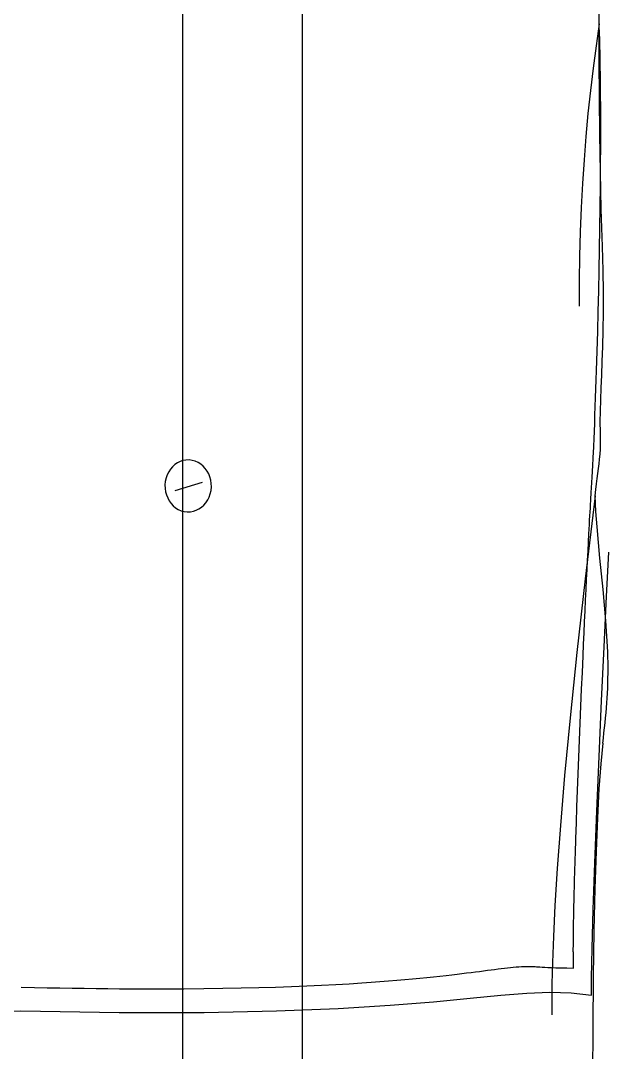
# Model space of a CAD drawing. Extents: x 11992 to 29481, y -6727 to 6811.
# Drawn here: x 21492.9 to 21739.3, y 1001.8 to 1434.5 of the extents above; entities that cross this region are included whole.
import ezdxf

# ---------------------------------------------------------------- set-up
doc = ezdxf.new("R2010")
doc.units = 0
doc.header["$MEASUREMENT"] = 0
doc.layers.get('0').update_dxf_attribs({"color": 8, "linetype": 'CONTINUOUS'})

msp = doc.modelspace()

# ---------------------------------------------------------------- linework, layer by layer
for p, q in [((21560.78, 1822.06, -2368.6), (21560.78, 902.07, -2368.6)), ((21560.78, 1822.06, -1988.6), (21560.78, 902.07, -1988.6)), ((21610.91, 1822.02, -2368.6), (21610.91, 902.03, -2368.6)), ((21610.91, 1822.02, -1988.6), (21610.91, 902.03, -1988.6)), ((21735.49, 1433.29, -2368.6), (21735.6, 1448.85, -2368.6)), ((21735.49, 1433.29, -1988.6), (21735.6, 1448.85, -1988.6)), ((21735.49, 1433.15, -2368.6), (21734.14, 1423.92, -2368.6)), ((21735.49, 1433.15, -1988.6), (21734.14, 1423.92, -1988.6)), ((21735.52, 1431.96, -1639.39), (21735.42, 1434.53, -1639.45)), ((21735.47, 1417.72, -2368.6), (21735.49, 1433.29, -2368.6)), ((21735.47, 1417.72, -1988.6), (21735.49, 1433.29, -1988.6)), ((21735.61, 1429.31, -1639.34), (21735.52, 1431.96, -1639.39)), ((21735.69, 1426.58, -1639.29), (21735.61, 1429.31, -1639.34)), ((21734.14, 1423.92, -2368.6), (21732.9, 1414.57, -2368.6)), ((21734.14, 1423.92, -1988.6), (21732.9, 1414.57, -1988.6)), ((21735.76, 1423.77, -1639.25), (21735.69, 1426.58, -1639.29)), ((21735.83, 1420.89, -1639.21), (21735.76, 1423.77, -1639.25)), ((21735.89, 1417.94, -1639.18), (21735.83, 1420.89, -1639.21)), ((21735.54, 1402.15, -2368.6), (21735.47, 1417.72, -2368.6)), ((21735.54, 1402.15, -1988.6), (21735.47, 1417.72, -1988.6)), ((21735.94, 1414.92, -1639.15), (21735.89, 1417.94, -1639.18)), ((21735.98, 1411.84, -1639.12), (21735.94, 1414.92, -1639.15)), ((21732.9, 1414.57, -2368.6), (21731.78, 1405.11, -2368.6)), ((21732.9, 1414.57, -1988.6), (21731.78, 1405.11, -1988.6)), ((21736.02, 1408.69, -1639.1), (21735.98, 1411.84, -1639.12)), ((21736.06, 1405.49, -1639.08), (21736.02, 1408.69, -1639.1)), ((21731.78, 1405.11, -2368.6), (21730.78, 1395.53, -2368.6)), ((21731.78, 1405.11, -1988.6), (21730.78, 1395.53, -1988.6)), ((21735.71, 1386.56, -2368.6), (21735.54, 1402.15, -2368.6)), ((21735.71, 1386.56, -1988.6), (21735.54, 1402.15, -1988.6)), ((21736.08, 1402.24, -1639.07), (21736.06, 1405.49, -1639.08)), ((21736.1, 1398.94, -1639.05), (21736.08, 1402.24, -1639.07)), ((21736.12, 1390.78, -1639.04), (21736.1, 1398.94, -1639.05)), ((21730.78, 1395.53, -2368.6), (21729.9, 1385.84, -2368.6)), ((21730.78, 1395.53, -1988.6), (21729.9, 1385.84, -1988.6)), ((21736.11, 1382.4, -1639.05), (21736.12, 1390.78, -1639.04)), ((21729.9, 1385.84, -2368.6), (21729.13, 1376.03, -2368.6)), ((21729.9, 1385.84, -1988.6), (21729.13, 1376.03, -1988.6)), ((21735.97, 1370.98, -2368.6), (21735.71, 1386.56, -2368.6)), ((21735.97, 1370.98, -1988.6), (21735.71, 1386.56, -1988.6)), ((21736.07, 1373.83, -1639.07), (21736.11, 1382.4, -1639.05)), ((21729.13, 1376.03, -2368.6), (21728.49, 1366.11, -2368.6)), ((21729.13, 1376.03, -1988.6), (21728.49, 1366.11, -1988.6)), ((21736, 1365.13, -1639.11), (21736.07, 1373.83, -1639.07)), ((21736.34, 1355.38, -2368.6), (21735.97, 1370.98, -2368.6)), ((21736.34, 1355.38, -1988.6), (21735.97, 1370.98, -1988.6)), ((21728.49, 1366.11, -2368.6), (21727.96, 1356.07, -2368.6)), ((21728.49, 1366.11, -1988.6), (21727.96, 1356.07, -1988.6)), ((21735.9, 1356.33, -1639.17), (21736, 1365.13, -1639.11)), ((21727.96, 1356.07, -2368.6), (21727.54, 1345.92, -2368.6)), ((21727.96, 1356.07, -1988.6), (21727.54, 1345.92, -1988.6)), ((21735.77, 1347.48, -1639.24), (21735.9, 1356.33, -1639.17)), ((21736.82, 1339.78, -2368.6), (21736.34, 1355.38, -2368.6)), ((21736.82, 1339.78, -1988.6), (21736.34, 1355.38, -1988.6)), ((21727.54, 1345.92, -2368.6), (21727.25, 1335.65, -2368.6)), ((21727.54, 1345.92, -1988.6), (21727.25, 1335.65, -1988.6)), ((21735.63, 1338.63, -1639.33), (21735.77, 1347.48, -1639.24)), ((21735.46, 1329.82, -1639.43), (21735.63, 1338.63, -1639.33)), ((21737.1, 1329.7, -2368.6), (21736.82, 1339.78, -2368.6)), ((21737.1, 1329.7, -1988.6), (21736.82, 1339.78, -1988.6)), ((21727.25, 1335.65, -2368.6), (21727.07, 1325.27, -2368.6)), ((21727.25, 1335.65, -1988.6), (21727.07, 1325.27, -1988.6)), ((21735.27, 1321.09, -1639.54), (21735.46, 1329.82, -1639.43)), ((21737.23, 1320.54, -2368.6), (21737.1, 1329.7, -2368.6)), ((21737.23, 1320.54, -1988.6), (21737.1, 1329.7, -1988.6)), ((21727.07, 1325.27, -2368.6), (21727.01, 1314.77, -2368.6)), ((21727.07, 1325.27, -1988.6), (21727.01, 1314.77, -1988.6)), ((21735.06, 1312.49, -1639.65), (21735.27, 1321.09, -1639.54)), ((21737.23, 1312.22, -2368.6), (21737.23, 1320.54, -2368.6)), ((21737.23, 1312.22, -1988.6), (21737.23, 1320.54, -1988.6)), ((21734.84, 1304.07, -1639.78), (21735.06, 1312.49, -1639.65)), ((21737.14, 1304.66, -2368.6), (21737.23, 1312.22, -2368.6)), ((21737.14, 1304.66, -1988.6), (21737.23, 1312.22, -1988.6)), ((21734.61, 1295.86, -1639.91), (21734.84, 1304.07, -1639.78)), ((21736.97, 1297.78, -2368.6), (21737.14, 1304.66, -2368.6)), ((21736.97, 1297.79, -1988.6), (21737.14, 1304.66, -1988.6)), ((21734.49, 1291.77, -1639.99), (21734.61, 1295.86, -1639.91)), ((21736.76, 1291.51, -1988.6), (21736.97, 1297.79, -1988.6)), ((21736.76, 1291.51, -2368.6), (21736.97, 1297.78, -2368.6)), ((21734.36, 1287.76, -1640.06), (21734.49, 1291.77, -1639.99)), ((21736.53, 1285.75, -2368.6), (21736.76, 1291.51, -2368.6)), ((21736.53, 1285.75, -1988.6), (21736.76, 1291.51, -1988.6)), ((21734.24, 1283.83, -1640.13), (21734.36, 1287.76, -1640.06)), ((21736.31, 1280.42, -2368.6), (21736.53, 1285.75, -2368.6)), ((21736.31, 1280.42, -1988.6), (21736.53, 1285.75, -1988.6)), ((21734.11, 1279.98, -1640.21), (21734.24, 1283.83, -1640.13)), ((21733.98, 1276.22, -1640.28), (21734.11, 1279.98, -1640.21)), ((21736.12, 1275.45, -2368.6), (21736.31, 1280.42, -2368.6)), ((21736.12, 1275.45, -1988.6), (21736.31, 1280.42, -1988.6)), ((21733.71, 1269.01, -1640.43), (21733.84, 1272.57, -1640.36)), ((21733.84, 1272.57, -1640.36), (21733.98, 1276.22, -1640.28)), ((21735.99, 1270.75, -2368.6), (21736.12, 1275.45, -2368.6)), ((21735.99, 1270.75, -1988.6), (21736.12, 1275.45, -1988.6)), ((21733.58, 1265.57, -1640.51), (21733.71, 1269.01, -1640.43)), ((21735.95, 1266.25, -2368.6), (21735.99, 1270.75, -2368.6)), ((21735.95, 1266.25, -1988.6), (21735.99, 1270.75, -1988.6)), ((21733.44, 1262.24, -1640.59), (21733.58, 1265.57, -1640.51)), ((21736.03, 1261.86, -2368.6), (21735.95, 1266.25, -2368.6)), ((21736.03, 1261.86, -1988.6), (21735.95, 1266.25, -1988.6)), ((21733.31, 1259.03, -1640.67), (21733.44, 1262.24, -1640.59)), ((21736.07, 1259.28, -2368.6), (21736.03, 1261.86, -2368.6)), ((21736.07, 1259.28, -1988.6), (21736.03, 1261.86, -1988.6)), ((21736.05, 1256.9, -2368.6), (21736.07, 1259.28, -2368.6)), ((21736.05, 1256.9, -1988.6), (21736.07, 1259.28, -1988.6)), ((21733.04, 1253.01, -1640.82), (21733.17, 1255.95, -1640.74)), ((21733.17, 1255.95, -1640.74), (21733.31, 1259.03, -1640.67)), ((21735.96, 1254.68, -2368.6), (21736.05, 1256.9, -2368.6)), ((21735.96, 1254.68, -1988.6), (21736.05, 1256.9, -1988.6)), ((21732.9, 1250.12, -1640.9), (21732.97, 1251.55, -1640.86)), ((21732.97, 1251.55, -1640.86), (21733.04, 1253.01, -1640.82)), ((21735.43, 1248.59, -2368.6), (21735.65, 1250.57, -2368.6)), ((21735.43, 1248.59, -1988.6), (21735.65, 1250.57, -1988.6)), ((21735.65, 1250.57, -2368.6), (21735.83, 1252.58, -2368.6)), ((21735.65, 1250.57, -1988.6), (21735.83, 1252.58, -1988.6)), ((21735.83, 1252.58, -2368.6), (21735.96, 1254.68, -2368.6)), ((21735.83, 1252.58, -1988.6), (21735.96, 1254.68, -1988.6)), ((21555.76, 1246.38, -1743.17), (21555.01, 1245.25, -1743.61)), ((21555.76, 1246.38, -1743.17), (21555.01, 1245.25, -1743.61)), ((21556.63, 1247.39, -1742.67), (21555.76, 1246.38, -1743.17)), ((21556.63, 1247.39, -1742.67), (21555.76, 1246.38, -1743.17)), ((21557.6, 1248.26, -1742.11), (21556.63, 1247.39, -1742.67)), ((21557.6, 1248.26, -1742.11), (21556.63, 1247.39, -1742.67)), ((21558.66, 1248.98, -1741.5), (21557.6, 1248.26, -1742.11)), ((21558.66, 1248.98, -1741.5), (21557.6, 1248.26, -1742.11)), ((21559.8, 1249.55, -1740.84), (21558.66, 1248.98, -1741.5)), ((21559.8, 1249.55, -1740.84), (21558.66, 1248.98, -1741.5)), ((21561, 1249.95, -1740.15), (21559.8, 1249.55, -1740.84)), ((21561, 1249.95, -1740.15), (21559.8, 1249.55, -1740.84)), ((21562.25, 1250.17, -1739.43), (21561, 1249.95, -1740.15)), ((21562.25, 1250.17, -1739.43), (21561, 1249.95, -1740.15)), ((21563.53, 1250.21, -1738.69), (21562.25, 1250.17, -1739.43)), ((21563.53, 1250.21, -1738.69), (21562.25, 1250.17, -1739.43)), ((21564.84, 1250.04, -1737.93), (21563.53, 1250.21, -1738.69)), ((21564.84, 1250.04, -1737.93), (21563.53, 1250.21, -1738.69)), ((21566.12, 1249.7, -1737.19), (21564.84, 1250.04, -1737.93)), ((21566.12, 1249.7, -1737.19), (21564.84, 1250.04, -1737.93)), ((21567.33, 1249.17, -1736.5), (21566.12, 1249.7, -1737.19)), ((21567.33, 1249.17, -1736.5), (21566.12, 1249.7, -1737.19)), ((21568.44, 1248.48, -1735.85), (21567.33, 1249.17, -1736.5)), ((21568.44, 1248.48, -1735.85), (21567.33, 1249.17, -1736.5)), ((21569.45, 1247.65, -1735.27), (21568.44, 1248.48, -1735.85)), ((21569.45, 1247.65, -1735.27), (21568.44, 1248.48, -1735.85)), ((21570.35, 1246.68, -1734.75), (21569.45, 1247.65, -1735.27)), ((21570.35, 1246.68, -1734.75), (21569.45, 1247.65, -1735.27)), ((21571.13, 1245.59, -1734.3), (21570.35, 1246.68, -1734.75)), ((21571.13, 1245.59, -1734.3), (21570.35, 1246.68, -1734.75)), ((21732.63, 1244.81, -1641.06), (21732.7, 1246.08, -1641.02)), ((21732.7, 1246.08, -1641.02), (21732.77, 1247.39, -1640.98)), ((21732.77, 1247.39, -1640.98), (21732.84, 1248.73, -1640.94)), ((21732.84, 1248.73, -1640.94), (21732.9, 1250.12, -1640.9)), ((21734.92, 1244.59, -2368.6), (21735.18, 1246.62, -2368.6)), ((21734.92, 1244.59, -1988.6), (21735.18, 1246.62, -1988.6)), ((21735.18, 1246.62, -2368.6), (21735.43, 1248.59, -2368.6)), ((21735.18, 1246.62, -1988.6), (21735.43, 1248.59, -1988.6)), ((21553.91, 1242.66, -1744.24), (21553.59, 1241.22, -1744.43)), ((21553.91, 1242.66, -1744.24), (21553.59, 1241.22, -1744.43)), ((21554.39, 1244.01, -1743.97), (21553.91, 1242.66, -1744.24)), ((21554.39, 1244.01, -1743.97), (21553.91, 1242.66, -1744.24)), ((21555.01, 1245.25, -1743.61), (21554.39, 1244.01, -1743.97)), ((21555.01, 1245.25, -1743.61), (21554.39, 1244.01, -1743.97)), ((21571.78, 1244.4, -1733.93), (21571.13, 1245.59, -1734.3)), ((21571.78, 1244.4, -1733.93), (21571.13, 1245.59, -1734.3)), ((21572.29, 1243.12, -1733.63), (21571.78, 1244.4, -1733.93)), ((21572.29, 1243.12, -1733.63), (21571.78, 1244.4, -1733.93)), ((21572.66, 1241.78, -1733.42), (21572.29, 1243.12, -1733.63)), ((21572.66, 1241.78, -1733.42), (21572.29, 1243.12, -1733.63)), ((21572.86, 1240.38, -1733.3), (21572.66, 1241.78, -1733.42)), ((21572.86, 1240.38, -1733.3), (21572.66, 1241.78, -1733.42)), ((21732.44, 1241.28, -1641.17), (21732.5, 1242.41, -1641.13)), ((21732.5, 1242.41, -1641.13), (21732.57, 1243.59, -1641.09)), ((21732.57, 1243.59, -1641.09), (21732.63, 1244.81, -1641.06)), ((21734.35, 1240.24, -2368.6), (21734.64, 1242.48, -2368.6)), ((21734.35, 1240.24, -1988.6), (21734.64, 1242.48, -1988.6)), ((21734.64, 1242.48, -2368.6), (21734.92, 1244.59, -2368.6)), ((21734.64, 1242.48, -1988.6), (21734.92, 1244.59, -1988.6)), ((21553.59, 1241.22, -1744.43), (21553.45, 1239.76, -1744.51)), ((21553.59, 1241.22, -1744.43), (21553.45, 1239.76, -1744.51)), ((21553.45, 1239.76, -1744.51), (21553.5, 1238.32, -1744.48)), ((21553.45, 1239.76, -1744.51), (21553.5, 1238.32, -1744.48)), ((21553.5, 1238.32, -1744.48), (21553.7, 1236.91, -1744.36)), ((21553.5, 1238.32, -1744.48), (21553.7, 1236.91, -1744.36)), ((21557.76, 1237.46, -1742.02), (21569.12, 1240.85, -1735.46)), ((21572.45, 1236.03, -1733.54), (21572.77, 1237.47, -1733.35)), ((21572.45, 1236.03, -1733.54), (21572.77, 1237.47, -1733.35)), ((21572.77, 1237.47, -1733.35), (21572.9, 1238.93, -1733.28)), ((21572.77, 1237.47, -1733.35), (21572.9, 1238.93, -1733.28)), ((21572.9, 1238.93, -1733.28), (21572.86, 1240.38, -1733.3)), ((21572.9, 1238.93, -1733.28), (21572.86, 1240.38, -1733.3)), ((21732.17, 1237.02, -1641.32), (21732.24, 1238.16, -1641.28)), ((21732.24, 1238.16, -1641.28), (21732.31, 1239.15, -1641.24)), ((21732.31, 1239.15, -1641.24), (21732.37, 1240.19, -1641.21)), ((21732.37, 1240.19, -1641.21), (21732.44, 1241.28, -1641.17)), ((21733.8, 1235.22, -2368.6), (21734.07, 1237.84, -2368.6)), ((21733.8, 1235.22, -1988.6), (21734.07, 1237.84, -1988.6)), ((21734.07, 1237.84, -2368.6), (21734.35, 1240.24, -2368.6)), ((21734.07, 1237.84, -1988.6), (21734.35, 1240.24, -1988.6)), ((21553.7, 1236.91, -1744.36), (21554.07, 1235.56, -1744.15)), ((21553.7, 1236.91, -1744.36), (21554.07, 1235.56, -1744.15)), ((21554.07, 1235.56, -1744.15), (21554.58, 1234.29, -1743.86)), ((21554.07, 1235.56, -1744.15), (21554.58, 1234.29, -1743.86)), ((21554.58, 1234.29, -1743.86), (21555.22, 1233.09, -1743.48)), ((21554.58, 1234.29, -1743.86), (21555.22, 1233.09, -1743.48)), ((21555.22, 1233.09, -1743.48), (21556, 1232, -1743.04)), ((21555.22, 1233.09, -1743.48), (21556, 1232, -1743.04)), ((21570.6, 1232.31, -1734.61), (21571.35, 1233.44, -1734.17)), ((21570.6, 1232.31, -1734.61), (21571.35, 1233.44, -1734.17)), ((21571.35, 1233.44, -1734.17), (21571.97, 1234.68, -1733.82)), ((21571.35, 1233.44, -1734.17), (21571.97, 1234.68, -1733.82)), ((21571.97, 1234.68, -1733.82), (21572.45, 1236.03, -1733.54)), ((21571.97, 1234.68, -1733.82), (21572.45, 1236.03, -1733.54)), ((21733.8, 1235.22, -2368.6), (21729.62, 1200.42, -2368.6)), ((21733.8, 1235.22, -1988.6), (21729.62, 1200.42, -1988.6)), ((21731.85, 1231.62, -1641.51), (21731.93, 1233.09, -1641.46)), ((21731.93, 1233.09, -1641.46), (21732.02, 1234.48, -1641.41)), ((21732.02, 1234.48, -1641.41), (21732.1, 1235.79, -1641.37)), ((21732.1, 1235.79, -1641.37), (21732.17, 1237.02, -1641.32)), ((21734.11, 1228.66, -2368.6), (21733.8, 1235.22, -2368.6)), ((21734.11, 1228.66, -1988.6), (21733.8, 1235.22, -1988.6)), ((21556, 1232, -1743.04), (21556.9, 1231.02, -1742.52)), ((21556, 1232, -1743.04), (21556.9, 1231.02, -1742.52)), ((21556.9, 1231.02, -1742.52), (21557.9, 1230.18, -1741.94)), ((21556.9, 1231.02, -1742.52), (21557.9, 1230.18, -1741.94)), ((21557.9, 1230.18, -1741.94), (21559.01, 1229.48, -1741.3)), ((21557.9, 1230.18, -1741.94), (21559.01, 1229.48, -1741.3)), ((21559.01, 1229.48, -1741.3), (21560.21, 1228.94, -1740.6)), ((21559.01, 1229.48, -1741.3), (21560.21, 1228.94, -1740.6)), ((21560.21, 1228.94, -1740.6), (21561.49, 1228.58, -1739.86)), ((21560.21, 1228.94, -1740.6), (21561.49, 1228.58, -1739.86)), ((21565.35, 1228.71, -1737.64), (21566.55, 1229.12, -1736.94)), ((21565.35, 1228.71, -1737.64), (21566.55, 1229.12, -1736.94)), ((21566.55, 1229.12, -1736.94), (21567.69, 1229.7, -1736.29)), ((21566.55, 1229.12, -1736.94), (21567.69, 1229.7, -1736.29)), ((21567.69, 1229.7, -1736.29), (21568.75, 1230.43, -1735.67)), ((21567.69, 1229.7, -1736.29), (21568.75, 1230.43, -1735.67)), ((21568.75, 1230.43, -1735.67), (21569.73, 1231.3, -1735.11)), ((21568.75, 1230.43, -1735.67), (21569.73, 1231.3, -1735.11)), ((21569.73, 1231.3, -1735.11), (21570.6, 1232.31, -1734.61)), ((21569.73, 1231.3, -1735.11), (21570.6, 1232.31, -1734.61)), ((21731.67, 1228.44, -1641.61), (21731.76, 1230.07, -1641.56)), ((21731.76, 1230.07, -1641.56), (21731.85, 1231.62, -1641.51)), ((21561.49, 1228.58, -1739.86), (21562.81, 1228.43, -1739.11)), ((21561.49, 1228.58, -1739.86), (21562.81, 1228.43, -1739.11)), ((21562.81, 1228.43, -1739.11), (21564.1, 1228.48, -1738.36)), ((21562.81, 1228.43, -1739.11), (21564.1, 1228.48, -1738.36)), ((21564.1, 1228.48, -1738.36), (21565.35, 1228.71, -1737.64)), ((21564.1, 1228.48, -1738.36), (21565.35, 1228.71, -1737.64)), ((21731.38, 1223.14, -1641.78), (21731.48, 1224.98, -1641.72)), ((21731.48, 1224.98, -1641.72), (21731.57, 1226.75, -1641.67)), ((21731.57, 1226.75, -1641.67), (21731.67, 1228.44, -1641.61)), ((21734.56, 1222.11, -2368.6), (21734.11, 1228.66, -2368.6)), ((21734.56, 1222.11, -1988.6), (21734.11, 1228.66, -1988.6)), ((21731.17, 1219.26, -1641.9), (21731.28, 1221.23, -1641.84)), ((21731.28, 1221.23, -1641.84), (21731.38, 1223.14, -1641.78)), ((21735.12, 1215.56, -2368.6), (21734.56, 1222.11, -2368.6)), ((21735.12, 1215.56, -1988.6), (21734.56, 1222.11, -1988.6)), ((21730.99, 1215.76, -1642), (21731.17, 1219.26, -1641.9)), ((21730.61, 1208.26, -1642.22), (21730.81, 1212.09, -1642.11)), ((21730.81, 1212.09, -1642.11), (21730.99, 1215.76, -1642)), ((21735.75, 1209.01, -2368.6), (21735.12, 1215.56, -2368.6)), ((21735.75, 1209.01, -1988.6), (21735.12, 1215.56, -1988.6)), ((21738.53, 1192.9, -1637.65), (21739.45, 1211.49, -1637.12)), ((21730.42, 1204.27, -1642.34), (21730.61, 1208.26, -1642.22)), ((21736.41, 1202.47, -2368.6), (21735.75, 1209.01, -2368.6)), ((21736.41, 1202.47, -1988.6), (21735.75, 1209.01, -1988.6)), ((21730.22, 1200.14, -1642.45), (21730.42, 1204.27, -1642.34)), ((21729.62, 1200.42, -2368.6), (21726.13, 1169.44, -2368.6)), ((21729.62, 1200.42, -1988.6), (21726.13, 1169.44, -1988.6)), ((21730.01, 1195.87, -1642.57), (21730.22, 1200.14, -1642.45)), ((21737.08, 1195.92, -2368.6), (21736.41, 1202.47, -2368.6)), ((21737.08, 1195.92, -1988.6), (21736.41, 1202.47, -1988.6)), ((21729.8, 1191.49, -1642.69), (21730.01, 1195.87, -1642.57)), ((21737.71, 1189.37, -2368.6), (21737.08, 1195.92, -2368.6)), ((21737.71, 1189.37, -1988.6), (21737.08, 1195.92, -1988.6)), ((21729.59, 1186.99, -1642.81), (21729.8, 1191.49, -1642.69)), ((21737.53, 1171.82, -1638.23), (21738.53, 1192.9, -1637.65)), ((21729.38, 1182.39, -1642.94), (21729.59, 1186.99, -1642.81)), ((21738.27, 1182.82, -2368.6), (21737.71, 1189.37, -2368.6)), ((21738.27, 1182.82, -1988.6), (21737.71, 1189.37, -1988.6)), ((21729.16, 1177.7, -1643.06), (21729.38, 1182.39, -1642.94)), ((21738.72, 1176.26, -2368.6), (21738.27, 1182.82, -2368.6)), ((21738.72, 1176.26, -1988.6), (21738.27, 1182.82, -1988.6)), ((21728.95, 1172.92, -1643.18), (21729.16, 1177.7, -1643.06)), ((21728.73, 1168.08, -1643.31), (21728.95, 1172.92, -1643.18)), ((21739.04, 1169.69, -2368.6), (21738.72, 1176.26, -2368.6)), ((21739.04, 1169.69, -1988.6), (21738.72, 1176.26, -1988.6)), ((21726.13, 1169.44, -2368.6), (21723.28, 1142.02, -2368.6)), ((21726.13, 1169.44, -1988.6), (21723.28, 1142.02, -1988.6)), ((21736.51, 1149.18, -1638.82), (21737.53, 1171.82, -1638.23)), ((21739.18, 1163.11, -2368.6), (21739.04, 1169.69, -2368.6)), ((21739.19, 1163.11, -1988.6), (21739.04, 1169.69, -1988.6)), ((21728.43, 1161.14, -1643.49), (21728.73, 1168.08, -1643.31)), ((21728.12, 1154.1, -1643.66), (21728.43, 1161.14, -1643.49)), ((21739.12, 1156.51, -2368.6), (21739.18, 1163.11, -2368.6)), ((21739.12, 1156.51, -1988.6), (21739.19, 1163.11, -1988.6)), ((21739.04, 1154.48, -2368.6), (21739.12, 1156.51, -2368.6)), ((21739.04, 1154.48, -1988.6), (21739.12, 1156.51, -1988.6)), ((21727.82, 1147.01, -1643.83), (21728.12, 1154.1, -1643.66)), ((21738.81, 1150.39, -2368.6), (21738.93, 1152.44, -2368.6)), ((21738.82, 1150.39, -1988.6), (21738.94, 1152.44, -1988.6)), ((21738.93, 1152.44, -2368.6), (21739.04, 1154.48, -2368.6)), ((21738.94, 1152.44, -1988.6), (21739.04, 1154.48, -1988.6)), ((21727.53, 1139.88, -1644.01), (21727.82, 1147.01, -1643.83)), ((21735.49, 1125.91, -1639.4), (21736.51, 1149.18, -1638.82)), ((21738.52, 1146.27, -2368.6), (21738.68, 1148.34, -2368.6)), ((21738.52, 1146.27, -1988.6), (21738.68, 1148.34, -1988.6)), ((21738.68, 1148.34, -2368.6), (21738.81, 1150.39, -2368.6)), ((21738.68, 1148.34, -1988.6), (21738.82, 1150.39, -1988.6)), ((21738.15, 1142.11, -2368.6), (21738.35, 1144.2, -2368.6)), ((21738.15, 1142.11, -1988.6), (21738.35, 1144.2, -1988.6)), ((21738.35, 1144.2, -2368.6), (21738.52, 1146.27, -2368.6)), ((21738.35, 1144.2, -1988.6), (21738.52, 1146.27, -1988.6)), ((21723.28, 1142.02, -2368.6), (21720.99, 1117.94, -2368.6)), ((21723.28, 1142.02, -1988.6), (21720.99, 1117.94, -1988.6)), ((21727.24, 1132.75, -1644.17), (21727.53, 1139.88, -1644.01)), ((21737.47, 1135.77, -2368.6), (21737.72, 1137.9, -2368.6)), ((21737.47, 1135.77, -1988.6), (21737.72, 1137.9, -1988.6)), ((21737.72, 1137.9, -2368.6), (21737.94, 1140.01, -2368.6)), ((21737.72, 1137.9, -1988.6), (21737.95, 1140.01, -1988.6)), ((21737.94, 1140.01, -2368.6), (21738.15, 1142.11, -2368.6)), ((21737.95, 1140.01, -1988.6), (21738.15, 1142.11, -1988.6)), ((21736.93, 1131.44, -1988.6), (21737.21, 1133.62, -1988.6)), ((21736.93, 1131.44, -2368.6), (21737.21, 1133.61, -2368.6)), ((21737.21, 1133.61, -2368.6), (21737.47, 1135.77, -2368.6)), ((21737.21, 1133.62, -1988.6), (21737.47, 1135.77, -1988.6)), ((21726.95, 1125.64, -1644.34), (21727.24, 1132.75, -1644.17)), ((21736.93, 1131.44, -2368.6), (21736.1, 1122.77, -2368.6)), ((21736.93, 1131.44, -1988.6), (21736.1, 1122.77, -1988.6)), ((21726.68, 1118.58, -1644.49), (21726.95, 1125.64, -1644.34)), ((21734.54, 1102.96, -1639.95), (21735.49, 1125.91, -1639.4)), ((21736.1, 1122.77, -2368.6), (21735.36, 1112.32, -2368.6)), ((21736.1, 1122.77, -1988.6), (21735.36, 1112.32, -1988.6)), ((21720.99, 1117.94, -2368.6), (21719.21, 1096.97, -2368.6)), ((21720.99, 1117.94, -1988.6), (21719.21, 1096.97, -1988.6)), ((21726.42, 1111.61, -1644.65), (21726.68, 1118.58, -1644.49)), ((21735.36, 1112.32, -2368.6), (21734.71, 1100.09, -2368.6)), ((21735.36, 1112.32, -1988.6), (21734.71, 1100.09, -1988.6)), ((21726.17, 1104.75, -1644.79), (21726.42, 1111.61, -1644.65)), ((21725.93, 1098.04, -1644.93), (21726.17, 1104.75, -1644.79)), ((21733.7, 1081.27, -1640.44), (21734.54, 1102.96, -1639.95)), ((21734.71, 1100.09, -2368.6), (21734.15, 1086.1, -2368.6)), ((21734.71, 1100.09, -1988.6), (21734.15, 1086.1, -1988.6)), ((21719.21, 1096.97, -2368.6), (21717.87, 1078.88, -2368.6)), ((21719.21, 1096.97, -1988.6), (21717.87, 1078.88, -1988.6)), ((21725.71, 1091.49, -1645.06), (21725.93, 1098.04, -1644.93)), ((21725.5, 1085.14, -1645.17), (21725.71, 1091.49, -1645.06)), ((21734.15, 1086.1, -2368.6), (21733.67, 1070.33, -2368.6)), ((21734.15, 1086.1, -1988.6), (21733.67, 1070.33, -1988.6)), ((21725.37, 1080.91, -1645.25), (21725.43, 1083.01, -1645.21)), ((21725.43, 1083.01, -1645.21), (21725.5, 1085.14, -1645.17)), ((21717.87, 1078.88, -2368.6), (21716.92, 1063.42, -2368.6)), ((21717.87, 1078.88, -1988.6), (21716.92, 1063.42, -1988.6)), ((21725.25, 1076.79, -1645.32), (21725.31, 1078.84, -1645.29)), ((21725.31, 1078.84, -1645.29), (21725.37, 1080.91, -1645.25)), ((21733, 1061.76, -1640.85), (21733.7, 1081.27, -1640.44)), ((21725.13, 1072.8, -1645.39), (21725.19, 1074.78, -1645.35)), ((21725.19, 1074.78, -1645.35), (21725.25, 1076.79, -1645.32)), ((21724.98, 1067.08, -1645.47), (21725.03, 1068.95, -1645.45)), ((21725.03, 1068.95, -1645.45), (21725.08, 1070.86, -1645.42)), ((21725.08, 1070.86, -1645.42), (21725.13, 1072.8, -1645.39)), ((21733.67, 1070.33, -2368.6), (21733.28, 1052.79, -2368.6)), ((21733.67, 1070.33, -1988.6), (21733.28, 1052.79, -1988.6)), ((21724.9, 1063.44, -1645.52), (21724.94, 1065.24, -1645.5)), ((21724.94, 1065.24, -1645.5), (21724.98, 1067.08, -1645.47)), ((21716.92, 1063.42, -2368.6), (21716.27, 1050.37, -2368.6)), ((21716.92, 1063.42, -1988.6), (21716.27, 1050.37, -1988.6)), ((21724.82, 1059.97, -1645.57), (21724.86, 1061.69, -1645.54)), ((21724.86, 1061.69, -1645.54), (21724.9, 1063.44, -1645.52)), ((21732.5, 1045.39, -1641.14), (21733, 1061.76, -1640.85)), ((21724.73, 1055.07, -1645.62), (21724.76, 1056.66, -1645.6)), ((21724.76, 1056.66, -1645.6), (21724.79, 1058.29, -1645.58)), ((21724.79, 1058.29, -1645.58), (21724.82, 1059.97, -1645.57)), ((21724.67, 1050.58, -1645.65), (21724.69, 1052.03, -1645.64)), ((21724.69, 1052.03, -1645.64), (21724.71, 1053.53, -1645.63)), ((21724.71, 1053.53, -1645.63), (21724.73, 1055.07, -1645.62)), ((21733.28, 1052.79, -2368.6), (21732.98, 1033.47, -2368.6)), ((21733.28, 1052.79, -1988.6), (21732.98, 1033.47, -1988.6)), ((21716.27, 1050.37, -2368.6), (21715.88, 1039.49, -2368.6)), ((21716.27, 1050.37, -1988.6), (21715.88, 1039.5, -1988.6)), ((21724.64, 1046.51, -1645.67), (21724.65, 1047.82, -1645.67)), ((21724.65, 1047.82, -1645.67), (21724.66, 1049.18, -1645.66)), ((21724.66, 1049.18, -1645.66), (21724.67, 1050.58, -1645.65)), ((21724.63, 1045.26, -1645.67), (21724.64, 1046.51, -1645.67)), ((21724.63, 1044.05, -1645.67), (21724.63, 1045.26, -1645.67)), ((21724.64, 1043.61, -1645.67), (21724.63, 1044.05, -1645.67)), ((21724.64, 1043.16, -1645.67), (21724.64, 1043.61, -1645.67)), ((21724.64, 1042.73, -1645.67), (21724.64, 1043.16, -1645.67)), ((21724.64, 1042.3, -1645.67), (21724.64, 1042.73, -1645.67)), ((21732.23, 1033.08, -1641.29), (21732.5, 1045.39, -1641.14)), ((21715.88, 1039.5, -1988.6), (21715.68, 1030.56, -1988.6)), ((21715.88, 1039.49, -2368.6), (21715.68, 1030.56, -2368.6)), ((21724.65, 1041.88, -1645.67), (21724.64, 1042.3, -1645.67)), ((21724.65, 1041.47, -1645.67), (21724.65, 1041.88, -1645.67)), ((21724.65, 1041.07, -1645.66), (21724.65, 1041.47, -1645.67)), ((21724.66, 1040.67, -1645.66), (21724.65, 1041.07, -1645.66)), ((21724.66, 1040.28, -1645.66), (21724.66, 1040.67, -1645.66)), ((21724.67, 1039.9, -1645.65), (21724.66, 1040.28, -1645.66)), ((21724.68, 1039.53, -1645.65), (21724.67, 1039.9, -1645.65)), ((21724.69, 1039.16, -1645.65), (21724.68, 1039.53, -1645.65)), ((21724.69, 1038.98, -1645.64), (21724.69, 1039.16, -1645.65)), ((21724.69, 1038.81, -1645.64), (21724.69, 1038.98, -1645.64)), ((21724.7, 1038.63, -1645.64), (21724.69, 1038.81, -1645.64)), ((21724.7, 1038.46, -1645.64), (21724.7, 1038.63, -1645.64)), ((21724.71, 1038.29, -1645.63), (21724.7, 1038.46, -1645.64)), ((21668.69, 1033.78, -1677.98), (21671.28, 1034.06, -1676.48)), ((21671.28, 1034.06, -1676.48), (21673.76, 1034.35, -1675.05)), ((21673.76, 1034.35, -1675.05), (21675.89, 1034.6, -1673.82)), ((21675.89, 1034.6, -1673.82), (21677.93, 1034.84, -1672.64)), ((21677.93, 1034.84, -1672.64), (21679.89, 1035.09, -1671.51)), ((21679.89, 1035.09, -1671.51), (21681.78, 1035.32, -1670.42)), ((21681.78, 1035.32, -1670.42), (21683.59, 1035.55, -1669.37)), ((21683.59, 1035.55, -1669.37), (21685.34, 1035.77, -1668.36)), ((21685.34, 1035.77, -1668.36), (21687.01, 1035.99, -1667.4)), ((21687.01, 1035.99, -1667.4), (21688.62, 1036.2, -1666.47)), ((21688.62, 1036.2, -1666.47), (21690.16, 1036.4, -1665.58)), ((21690.16, 1036.4, -1665.58), (21691.65, 1036.59, -1664.72)), ((21691.65, 1036.59, -1664.72), (21693.08, 1036.76, -1663.9)), ((21693.08, 1036.76, -1663.9), (21694.45, 1036.93, -1663.1)), ((21694.45, 1036.93, -1663.1), (21695.77, 1037.09, -1662.34)), ((21695.77, 1037.09, -1662.34), (21697.05, 1037.24, -1661.6)), ((21697.05, 1037.24, -1661.6), (21698.28, 1037.37, -1660.89)), ((21698.28, 1037.37, -1660.89), (21699.48, 1037.49, -1660.2)), ((21699.48, 1037.49, -1660.2), (21700.63, 1037.6, -1659.53)), ((21700.63, 1037.6, -1659.53), (21701.76, 1037.69, -1658.88)), ((21701.76, 1037.69, -1658.88), (21702.85, 1037.76, -1658.25)), ((21702.85, 1037.76, -1658.25), (21703.92, 1037.81, -1657.63)), ((21703.92, 1037.81, -1657.63), (21704.97, 1037.84, -1657.03)), ((21704.97, 1037.84, -1657.03), (21705.99, 1037.85, -1656.44)), ((21705.99, 1037.85, -1656.44), (21707.01, 1037.83, -1655.85)), ((21707.01, 1037.83, -1655.85), (21708.01, 1037.79, -1655.27)), ((21708.01, 1037.79, -1655.27), (21708.58, 1037.76, -1654.94)), ((21708.58, 1037.76, -1654.94), (21709.19, 1037.72, -1654.59)), ((21709.19, 1037.72, -1654.59), (21709.87, 1037.67, -1654.2)), ((21709.87, 1037.67, -1654.2), (21710.65, 1037.61, -1653.75)), ((21710.65, 1037.61, -1653.75), (21711.57, 1037.55, -1653.22)), ((21711.57, 1037.55, -1653.22), (21712.65, 1037.49, -1652.59)), ((21712.65, 1037.49, -1652.59), (21713.95, 1037.43, -1651.84)), ((21713.95, 1037.43, -1651.84), (21715.49, 1037.36, -1650.96)), ((21715.49, 1037.36, -1650.96), (21717.3, 1037.3, -1649.91)), ((21717.3, 1037.3, -1649.91), (21719.42, 1037.24, -1648.68)), ((21719.42, 1037.24, -1648.68), (21721.89, 1037.18, -1647.26)), ((21721.89, 1037.18, -1647.26), (21724.74, 1037.13, -1645.61)), ((21724.71, 1038.12, -1645.63), (21724.71, 1038.29, -1645.63)), ((21724.72, 1037.95, -1645.63), (21724.71, 1038.12, -1645.63)), ((21724.72, 1037.78, -1645.62), (21724.72, 1037.95, -1645.63)), ((21724.73, 1037.62, -1645.62), (21724.72, 1037.78, -1645.62)), ((21724.73, 1037.45, -1645.62), (21724.73, 1037.62, -1645.62)), ((21724.74, 1037.29, -1645.61), (21724.73, 1037.45, -1645.62)), ((21724.74, 1037.13, -1645.61), (21724.74, 1037.29, -1645.61)), ((21612.97, 1029.68, -1710.15), (21619.13, 1029.97, -1706.59)), ((21619.13, 1029.97, -1706.59), (21625.01, 1030.27, -1703.19)), ((21625.01, 1030.27, -1703.19), (21630.62, 1030.59, -1699.95)), ((21630.62, 1030.59, -1699.95), (21635.97, 1030.93, -1696.87)), ((21635.97, 1030.93, -1696.87), (21639.85, 1031.2, -1694.63)), ((21639.85, 1031.2, -1694.63), (21643.58, 1031.47, -1692.47)), ((21643.58, 1031.47, -1692.47), (21647.18, 1031.75, -1690.4)), ((21647.18, 1031.75, -1690.4), (21650.63, 1032.03, -1688.4)), ((21650.63, 1032.03, -1688.4), (21653.96, 1032.32, -1686.48)), ((21653.96, 1032.32, -1686.48), (21657.15, 1032.61, -1684.64)), ((21657.15, 1032.61, -1684.64), (21660.22, 1032.9, -1682.87)), ((21660.22, 1032.9, -1682.87), (21663.16, 1033.19, -1681.17)), ((21663.16, 1033.19, -1681.17), (21665.98, 1033.49, -1679.54)), ((21665.98, 1033.49, -1679.54), (21668.69, 1033.78, -1677.98)), ((21715.68, 1030.56, -2368.6), (21715.61, 1023.33, -2368.6)), ((21715.68, 1030.56, -1988.6), (21715.61, 1023.33, -1988.6)), ((21732.25, 1025.78, -1641.28), (21732.23, 1033.08, -1641.29)), ((21732.98, 1033.47, -2368.6), (21732.77, 1012.39, -2368.6)), ((21732.98, 1033.47, -1988.6), (21732.77, 1012.39, -1988.6)), ((21493.23, 1029.18, -1779.28), (21498.7, 1029.04, -1776.12)), ((21498.7, 1029.04, -1776.12), (21504.08, 1028.92, -1773.01)), ((21504.08, 1028.92, -1773.01), (21509.36, 1028.82, -1769.96)), ((21509.36, 1028.82, -1769.96), (21514.55, 1028.73, -1766.97)), ((21514.55, 1028.73, -1766.97), (21519.64, 1028.65, -1764.03)), ((21519.64, 1028.65, -1764.03), (21524.64, 1028.58, -1761.14)), ((21524.64, 1028.58, -1761.14), (21529.54, 1028.52, -1758.31)), ((21529.54, 1028.52, -1758.31), (21534.36, 1028.48, -1755.53)), ((21534.36, 1028.48, -1755.53), (21539.09, 1028.45, -1752.8)), ((21539.09, 1028.45, -1752.8), (21543.72, 1028.43, -1750.12)), ((21543.72, 1028.43, -1750.12), (21548.27, 1028.42, -1747.5)), ((21548.27, 1028.42, -1747.5), (21552.73, 1028.42, -1744.92)), ((21552.73, 1028.42, -1744.92), (21561.39, 1028.46, -1739.92)), ((21561.39, 1028.46, -1739.92), (21569.72, 1028.53, -1735.12)), ((21569.72, 1028.53, -1735.12), (21577.71, 1028.65, -1730.5)), ((21577.71, 1028.65, -1730.5), (21585.38, 1028.79, -1726.07)), ((21585.38, 1028.79, -1726.07), (21592.73, 1028.97, -1721.83)), ((21592.73, 1028.97, -1721.83), (21599.78, 1029.18, -1717.76)), ((21599.78, 1029.18, -1717.76), (21606.52, 1029.42, -1713.87)), ((21606.52, 1029.42, -1713.87), (21612.97, 1029.68, -1710.15)), ((21681.37, 1024.49, -1670.66), (21694.22, 1025.74, -1663.23)), ((21694.22, 1025.74, -1663.23), (21705.2, 1026.65, -1656.9)), ((21705.2, 1026.65, -1656.9), (21714.83, 1027.06, -1651.33)), ((21714.83, 1027.06, -1651.33), (21723.67, 1026.82, -1646.23)), ((21723.67, 1026.82, -1646.23), (21732.25, 1025.78, -1641.28)), ((21626.06, 1020.23, -1702.58), (21647.83, 1021.58, -1690.02)), ((21647.83, 1021.58, -1690.02), (21666.08, 1023.05, -1679.48)), ((21666.08, 1023.05, -1679.48), (21681.37, 1024.49, -1670.66)), ((21715.61, 1023.33, -2368.6), (21715.6, 1017.58, -2368.6)), ((21715.61, 1023.33, -1988.6), (21715.6, 1017.58, -1988.6)), ((21447.63, 1018.39, -1805.61), (21493.04, 1019.18, -1779.39)), ((21493.04, 1019.18, -1779.39), (21534.28, 1018.48, -1755.58)), ((21534.28, 1018.48, -1755.58), (21569.83, 1018.53, -1735.05)), ((21569.83, 1018.53, -1735.05), (21600.25, 1019.16, -1717.49)), ((21600.25, 1019.16, -1717.49), (21626.06, 1020.23, -1702.58)), ((21732.77, 1012.39, -2368.6), (21732.64, 989.53, -2368.6)), ((21732.77, 1012.39, -1988.6), (21732.64, 989.53, -1988.6))]:
    msp.add_line(p, q)

doc.saveas('drawing.dxf')
